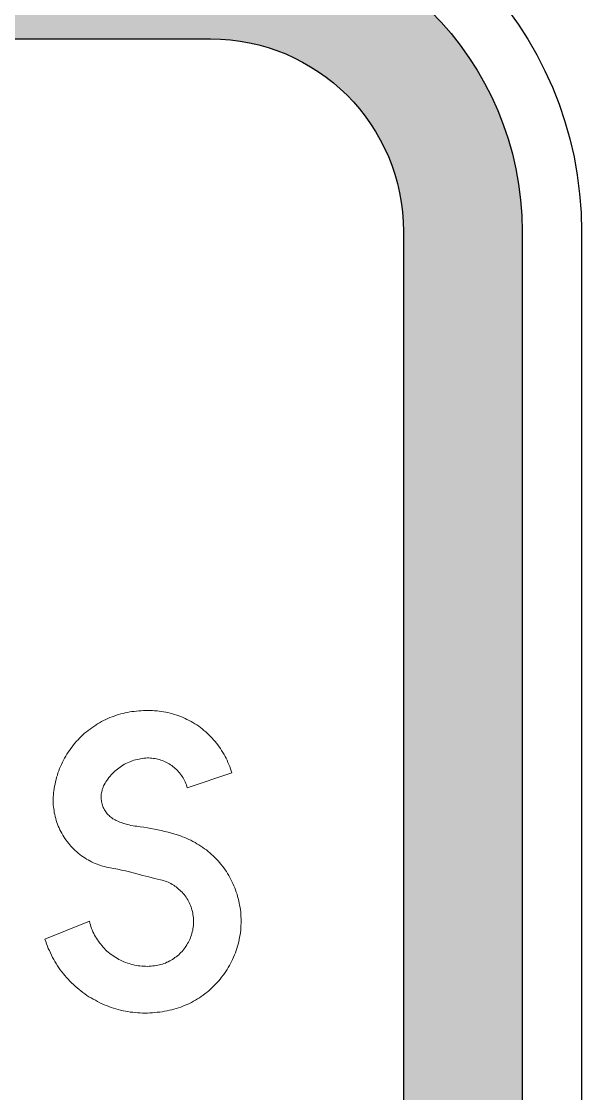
# Model space of a CAD drawing. Extents: x 0 to 752, y 0 to 297.
# Drawn here: x 257.69 to 276.57, y 166.65 to 202.78 of the extents above; entities that cross this region are included whole.
import ezdxf

# ---------------------------------------------------------------- set-up
doc = ezdxf.new("R2010")
doc.units = 0
doc.layers.add('L25', color=1, linetype='CONTINUOUS')
doc.layers.add('L35', color=3, linetype='CONTINUOUS')

msp = doc.modelspace()

# ---------------------------------------------------------------- hatches: boundary and pattern name
at = {"layer": 'L25'}
h = msp.add_hatch(color=256, dxfattribs=at)
edge = h.paths.add_edge_path()
edge.add_line((166.066288, 153.200393), (166.066288, 195.700393))
edge.add_arc((176.566288, 195.700393), 10.5, 90, 180, ccw=False)
edge.add_line((176.566288, 206.200393), (264.066288, 206.200393))
edge.add_arc((264.066288, 195.700393), 10.5, 0, 90, ccw=False)
edge.add_line((274.566288, 195.700393), (274.566288, 153.200393))
edge.add_arc((264.066288, 153.200393), 10.5, -90, 0, ccw=False)
edge.add_line((264.066288, 142.700393), (176.566288, 142.700393))
edge.add_arc((176.566288, 153.200393), 10.5, 180, 270, ccw=False)
edge = h.paths.add_edge_path(flags=16)
edge.add_line((170.066288, 153.200393), (170.066288, 195.700393))
edge.add_arc((176.566288, 195.700393), 6.5, 90, 180, ccw=False)
edge.add_line((176.566288, 202.200393), (264.066288, 202.200393))
edge.add_arc((264.066288, 195.700393), 6.5, 0, 90, ccw=False)
edge.add_line((270.566288, 195.700393), (270.566288, 153.200393))
edge.add_arc((264.066288, 153.200393), 6.5, -90, 0, ccw=False)
edge.add_line((264.066288, 146.700393), (176.566288, 146.700393))
edge.add_arc((176.566288, 153.200393), 6.5, 180, 270, ccw=False)

# ---------------------------------------------------------------- linework, layer by layer
for points in [[(166.066288, 153.200393), (166.066288, 195.700393, -0.414213562), (176.566288, 206.200393), (264.066288, 206.200393, -0.414213562), (274.566288, 195.700393), (274.566288, 153.200393, -0.414213562), (264.066288, 142.700393), (176.566288, 142.700393, -0.414213562)], [(170.066288, 153.200393), (170.066288, 195.700393, -0.414213562), (176.566288, 202.200393), (264.066288, 202.200393, -0.414213562), (270.566288, 195.700393), (270.566288, 153.200393, -0.414213562), (264.066288, 146.700393), (176.566288, 146.700393, -0.414213562)]]:
    msp.add_lwpolyline(points, format="xyb", close=True, dxfattribs=at)
at = {"layer": 'L25', "lineweight": 0}
msp.add_lwpolyline([(263.278833, 176.951281), (264.777527, 177.454132), (264.757807, 177.523151), (264.733157, 177.5971), (264.708508, 177.666119), (264.678928, 177.740067), (264.649349, 177.809086), (264.619769, 177.878105), (264.58526, 177.947124), (264.550751, 178.011213), (264.516241, 178.080231), (264.476802, 178.14432), (264.437363, 178.208409), (264.397923, 178.272498), (264.353554, 178.336587), (264.309185, 178.395746), (264.264816, 178.454905), (264.215516, 178.514064), (264.166217, 178.573223), (264.116918, 178.627452), (264.062689, 178.681681), (264.00846, 178.73591), (263.954231, 178.790139), (263.900002, 178.839438), (263.840843, 178.888737), (263.781684, 178.938037), (263.722525, 178.982406), (263.663366, 179.026775), (263.599277, 179.071144), (263.535188, 179.110584), (263.471099, 179.150023), (263.40701, 179.189462), (263.337992, 179.223972), (263.268973, 179.258481), (263.204884, 179.292991), (263.135865, 179.32257), (263.061916, 179.352149), (262.992898, 179.376799), (262.923879, 179.401449), (262.84993, 179.426098), (262.775981, 179.445818), (262.702033, 179.465538), (262.628084, 179.485257), (262.554135, 179.500047), (262.480186, 179.514837), (262.406238, 179.524696), (262.332289, 179.534556), (262.25834, 179.544416), (262.179462, 179.549346), (262.105513, 179.554276), (262.031564, 179.554276), (261.952686, 179.554276), (261.878737, 179.554276), (261.799858, 179.554276), (261.725909, 179.549346), (261.647031, 179.544416), (261.568152, 179.539486), (261.494203, 179.529626), (261.415325, 179.519767), (261.341376, 179.509907), (261.262497, 179.495117), (261.188549, 179.480327), (261.1146, 179.460608), (261.035721, 179.440888), (260.961773, 179.421168), (260.887824, 179.396519), (260.818805, 179.371869), (260.744856, 179.34722), (260.670908, 179.31764), (260.601889, 179.288061), (260.53287, 179.253551), (260.458921, 179.219042), (260.389903, 179.184532), (260.325814, 179.145093), (260.256795, 179.105654), (260.192706, 179.066214), (260.128617, 179.021845), (260.064528, 178.977476), (260.000439, 178.933107), (259.94128, 178.888737), (259.877191, 178.839438), (259.818032, 178.790139), (259.763803, 178.73591), (259.704644, 178.681681), (259.650415, 178.627452), (259.596186, 178.573223), (259.546887, 178.518994), (259.492658, 178.459835), (259.443359, 178.400676), (259.39899, 178.336587), (259.349691, 178.277428), (259.305321, 178.213339), (259.260952, 178.14925), (259.221513, 178.085161), (259.182073, 178.016143), (259.142634, 177.947124), (259.108125, 177.883035), (259.068685, 177.814016), (259.039106, 177.740067), (259.004597, 177.671049), (258.975017, 177.60203), (258.950367, 177.528081), (258.920788, 177.454132), (258.901068, 177.380184), (258.876419, 177.306235), (258.856699, 177.232286), (258.836979, 177.158337), (258.82219, 177.079459), (258.8074, 177.00551), (258.79261, 176.931561), (258.78275, 176.852683), (258.772891, 176.783664), (258.767961, 176.719575), (258.763031, 176.650556), (258.758101, 176.581537), (258.758101, 176.517449), (258.763031, 176.44843), (258.763031, 176.379411), (258.772891, 176.315322), (258.77782, 176.246303), (258.78768, 176.182214), (258.79754, 176.113196), (258.81233, 176.049107), (258.82712, 175.980088), (258.846839, 175.915999), (258.861629, 175.85191), (258.886279, 175.787821), (258.905998, 175.723732), (258.930648, 175.659643), (258.960227, 175.600484), (258.984877, 175.536396), (259.019386, 175.477237), (259.048966, 175.418078), (259.083475, 175.358919), (259.117985, 175.29976), (259.152494, 175.245531), (259.191933, 175.191301), (259.231373, 175.137072), (259.275742, 175.082843), (259.315181, 175.028614), (259.35955, 174.979315), (259.40885, 174.930016), (259.453219, 174.880717), (259.502518, 174.836348), (259.551817, 174.791978), (259.606046, 174.747609), (259.660275, 174.70324), (259.714504, 174.663801), (259.768733, 174.624361), (259.822962, 174.589852), (259.882121, 174.550413), (259.93635, 174.520833), (259.995509, 174.486324), (260.054668, 174.456744), (260.113827, 174.427165), (260.172986, 174.402515), (260.237075, 174.377866), (260.296234, 174.353216), (260.360323, 174.333496), (260.424412, 174.313777), (260.488501, 174.294057), (260.55259, 174.279267), (260.616679, 174.264478), (260.680768, 174.254618), (260.808945, 174.229968), (260.937123, 174.205319), (261.065301, 174.175739), (261.198409, 174.151089), (261.326586, 174.11658), (261.449834, 174.087001), (261.578012, 174.052491), (261.780139, 173.998262), (261.977335, 173.948963), (262.179462, 173.899664), (262.376658, 173.855295), (262.430887, 173.840505), (262.480186, 173.825715), (262.529486, 173.805995), (262.583715, 173.791206), (262.633014, 173.766556), (262.677383, 173.746836), (262.726682, 173.722187), (262.771051, 173.697537), (262.820351, 173.667958), (262.86472, 173.638378), (262.904159, 173.608799), (262.948528, 173.574289), (262.987968, 173.53978), (263.027407, 173.505271), (263.066846, 173.470761), (263.106286, 173.431322), (263.140795, 173.391883), (263.175304, 173.352443), (263.204884, 173.308074), (263.239393, 173.263705), (263.264043, 173.219336), (263.293622, 173.174966), (263.318272, 173.130597), (263.342921, 173.081298), (263.367571, 173.031999), (263.387291, 172.9827), (263.40701, 172.933401), (263.4218, 172.884101), (263.43659, 172.834802), (263.45138, 172.780573), (263.461239, 172.731274), (263.471099, 172.677045), (263.480959, 172.622816), (263.485889, 172.573517), (263.490819, 172.519288), (263.490819, 172.465059), (263.490819, 172.41083), (263.490819, 172.356601), (263.485889, 172.307301), (263.476029, 172.253072), (263.471099, 172.198843), (263.461239, 172.149544), (263.44645, 172.095315), (263.43659, 172.046016), (263.4218, 171.991787), (263.40208, 171.942488), (263.382361, 171.893189), (263.362641, 171.843889), (263.342921, 171.79459), (263.318272, 171.745291), (263.288692, 171.700922), (263.264043, 171.656553), (263.234463, 171.607253), (263.204884, 171.567814), (263.170374, 171.523445), (263.140795, 171.479076), (263.101356, 171.439636), (263.066846, 171.400197), (263.027407, 171.365688), (262.992898, 171.326248), (262.948528, 171.291739), (262.909089, 171.25723), (262.86472, 171.22765), (262.820351, 171.198071), (262.775981, 171.168491), (262.731612, 171.138912), (262.687243, 171.114262), (262.637944, 171.089612), (262.588645, 171.069893), (262.539345, 171.045243), (262.490046, 171.030453), (262.440747, 171.010734), (262.386518, 170.995944), (262.337219, 170.981154), (262.28299, 170.971294), (262.233691, 170.961435), (262.179462, 170.951575), (262.115373, 170.946645), (262.056214, 170.941715), (261.992125, 170.936785), (261.932966, 170.931855), (261.868877, 170.936785), (261.809718, 170.936785), (261.745629, 170.941715), (261.68154, 170.946645), (261.622381, 170.956505), (261.563222, 170.966365), (261.499133, 170.976224), (261.439974, 170.991014), (261.380815, 171.005804), (261.321656, 171.025524), (261.262497, 171.040313), (261.203338, 171.064963), (261.14418, 171.084683), (261.08995, 171.109332), (261.030791, 171.138912), (260.976562, 171.168491), (260.922333, 171.198071), (260.868104, 171.22765), (260.813875, 171.262159), (260.764576, 171.296669), (260.715277, 171.331178), (260.665978, 171.370618), (260.616679, 171.410057), (260.572309, 171.449496), (260.52794, 171.493865), (260.483571, 171.538235), (260.439202, 171.582604), (260.399762, 171.631903), (260.360323, 171.676272), (260.320884, 171.725571), (260.286374, 171.779801), (260.251865, 171.8291), (260.217356, 171.883329), (260.187776, 171.932628), (260.153267, 171.986857), (260.128617, 172.046016), (260.099038, 172.100245), (260.074388, 172.159404), (260.054668, 172.213633), (260.030019, 172.272792), (260.015229, 172.331951), (259.995509, 172.39111), (259.98072, 172.455199), (258.482026, 171.853749), (258.506675, 171.774871), (258.536255, 171.695992), (258.565834, 171.617113), (258.595414, 171.538235), (258.629923, 171.464286), (258.664432, 171.390337), (258.698942, 171.311459), (258.738381, 171.23751), (258.77782, 171.168491), (258.81726, 171.094542), (258.861629, 171.025524), (258.905998, 170.951575), (258.955297, 170.887486), (258.999667, 170.818467), (259.048966, 170.749448), (259.103195, 170.685359), (259.157424, 170.621271), (259.211653, 170.557182), (259.265882, 170.498023), (259.320111, 170.433934), (259.37927, 170.374775), (259.443359, 170.320546), (259.502518, 170.261387), (259.566607, 170.207158), (259.630696, 170.152929), (259.694785, 170.10363), (259.758873, 170.05433), (259.827892, 170.005031), (259.896911, 169.955732), (259.96593, 169.911363), (260.034949, 169.866994), (260.108897, 169.827554), (260.182846, 169.788115), (260.251865, 169.748676), (260.330744, 169.709236), (260.404692, 169.674727), (260.478641, 169.640218), (260.55752, 169.610638), (260.636398, 169.581059), (260.710347, 169.551479), (260.789226, 169.526829), (260.873034, 169.50218), (260.951913, 169.47753), (261.030791, 169.457811), (261.1146, 169.438091), (261.193479, 169.423301), (261.277287, 169.408512), (261.356166, 169.393722), (261.439974, 169.383862), (261.523783, 169.374002), (261.607591, 169.369072), (261.68647, 169.364142), (261.770279, 169.359212), (261.854087, 169.359212), (261.937896, 169.359212), (262.021704, 169.364142), (262.105513, 169.369072), (262.189321, 169.374002), (262.2682, 169.383862), (262.352009, 169.393722), (262.435817, 169.403582), (262.514696, 169.418371), (262.598504, 169.433161), (262.677383, 169.452881), (262.756262, 169.4726), (262.83021, 169.49232), (262.909089, 169.51204), (262.983038, 169.536689), (263.056986, 169.561339), (263.130935, 169.590918), (263.204884, 169.620498), (263.273903, 169.650077), (263.347851, 169.684587), (263.41687, 169.719096), (263.485889, 169.758535), (263.554908, 169.797975), (263.623927, 169.837414), (263.688015, 169.876853), (263.752104, 169.921223), (263.816193, 169.965592), (263.880282, 170.014891), (263.944371, 170.06419), (264.00353, 170.113489), (264.062689, 170.162788), (264.121848, 170.217018), (264.176077, 170.271247), (264.235236, 170.330406), (264.289465, 170.384635), (264.338764, 170.443794), (264.388063, 170.502953), (264.437363, 170.567041), (264.486662, 170.63113), (264.531031, 170.695219), (264.5754, 170.759308), (264.619769, 170.823397), (264.659209, 170.892416), (264.698648, 170.961435), (264.738087, 171.030453), (264.772597, 171.099472), (264.807106, 171.168491), (264.841616, 171.24244), (264.871195, 171.316389), (264.900775, 171.390337), (264.925424, 171.464286), (264.950074, 171.538235), (264.974723, 171.612183), (264.994443, 171.686132), (265.014163, 171.765011), (265.028952, 171.843889), (265.043742, 171.917838), (265.058532, 171.996717), (265.068392, 172.075595), (265.078251, 172.154474), (265.083181, 172.228423), (265.088111, 172.307301), (265.093041, 172.38125), (265.093041, 172.460129), (265.093041, 172.534077), (265.088111, 172.612956), (265.083181, 172.686905), (265.078251, 172.765783), (265.068392, 172.839732), (265.058532, 172.918611), (265.043742, 172.99256), (265.028952, 173.066508), (265.014163, 173.145387), (264.994443, 173.219336), (264.974723, 173.293284), (264.955004, 173.367233), (264.930354, 173.436252), (264.905704, 173.510201), (264.876125, 173.584149), (264.846545, 173.653168), (264.816966, 173.722187), (264.782457, 173.791206), (264.747947, 173.860225), (264.713438, 173.929243), (264.673998, 173.993332), (264.634559, 174.062351), (264.59512, 174.12644), (264.550751, 174.190529), (264.506381, 174.249688), (264.462012, 174.313777), (264.412713, 174.372936), (264.363414, 174.432095), (264.314115, 174.491254), (264.259886, 174.545483), (264.210586, 174.599712), (264.156357, 174.653941), (264.097198, 174.70817), (264.042969, 174.757469), (263.98381, 174.806768), (263.924651, 174.856067), (263.860563, 174.900437), (263.801404, 174.944806), (263.737315, 174.989175), (263.673226, 175.028614), (263.604207, 175.068054), (263.540118, 175.107493), (263.471099, 175.146932), (263.40208, 175.181442), (263.333062, 175.211021), (263.264043, 175.245531), (263.195024, 175.27511), (263.121075, 175.30469), (263.052056, 175.329339), (262.978108, 175.353989), (262.86472, 175.388498), (262.751332, 175.423007), (262.633014, 175.452587), (262.519626, 175.482166), (262.401308, 175.511746), (262.28792, 175.536396), (262.169602, 175.561045), (262.051284, 175.580765), (261.932966, 175.600484), (261.814648, 175.620204), (261.69633, 175.639924), (261.578012, 175.654713), (261.513923, 175.659643), (261.449834, 175.674433), (261.380815, 175.684293), (261.316727, 175.699083), (261.252638, 175.713872), (261.188549, 175.733592), (261.12446, 175.753312), (261.065301, 175.777961), (261.001212, 175.797681), (260.942053, 175.82726), (260.877964, 175.85191), (260.843455, 175.87163), (260.804015, 175.891349), (260.769506, 175.911069), (260.734997, 175.935719), (260.700487, 175.960368), (260.670908, 175.989948), (260.641328, 176.014597), (260.611749, 176.044177), (260.582169, 176.078686), (260.55752, 176.108266), (260.53287, 176.142775), (260.508221, 176.177284), (260.488501, 176.211794), (260.468781, 176.251233), (260.449062, 176.290672), (260.434272, 176.325182), (260.419482, 176.364621), (260.409622, 176.40406), (260.399762, 176.44843), (260.389903, 176.487869), (260.384973, 176.527308), (260.380043, 176.571678), (260.375113, 176.611117), (260.375113, 176.655486), (260.375113, 176.694925), (260.380043, 176.734365), (260.384973, 176.778734), (260.394832, 176.818173), (260.404692, 176.857613), (260.414552, 176.897052), (260.429342, 176.936491), (260.444132, 176.975931), (260.458921, 177.01537), (260.478641, 177.054809), (260.508221, 177.104108), (260.5378, 177.153408), (260.567379, 177.202707), (260.601889, 177.247076), (260.636398, 177.296375), (260.675838, 177.340744), (260.710347, 177.385114), (260.749786, 177.424553), (260.789226, 177.468922), (260.833595, 177.508361), (260.877964, 177.547801), (260.922333, 177.58231), (260.966703, 177.61682), (261.016002, 177.651329), (261.060371, 177.685838), (261.10967, 177.715418), (261.163899, 177.744997), (261.213198, 177.769647), (261.267427, 177.794296), (261.316727, 177.818946), (261.370956, 177.843596), (261.425185, 177.863315), (261.479414, 177.878105), (261.538573, 177.897825), (261.592802, 177.907684), (261.651961, 177.922474), (261.70619, 177.932334), (261.765349, 177.942194), (261.819578, 177.947124), (261.878737, 177.952054), (261.932966, 177.956984), (261.982265, 177.956984), (262.036494, 177.952054), (262.085793, 177.947124), (262.135092, 177.942194), (262.189321, 177.937264), (262.238621, 177.927404), (262.28792, 177.917544), (262.337219, 177.902755), (262.386518, 177.887965), (262.435817, 177.868245), (262.485116, 177.848525), (262.534415, 177.828806), (262.578785, 177.809086), (262.623154, 177.784437), (262.667523, 177.759787), (262.711892, 177.730208), (262.756262, 177.700628), (262.795701, 177.671049), (262.83514, 177.636539), (262.87458, 177.60203), (262.914019, 177.56752), (262.948528, 177.533011), (262.987968, 177.493572), (263.017547, 177.454132), (263.052056, 177.414693), (263.081636, 177.370324), (263.111215, 177.330884), (263.135865, 177.286515), (263.160515, 177.242146), (263.185164, 177.192847), (263.209814, 177.148478), (263.229533, 177.099178), (263.249253, 177.049879), (263.264043, 177.00058)], close=True, dxfattribs=at)
at = {"layer": 'L35'}
msp.add_lwpolyline([(164.066288, 153.200393), (164.066288, 195.700393, -0.414213562), (176.566288, 208.200393), (264.066288, 208.200393, -0.414213562), (276.566288, 195.700393), (276.566288, 153.200393, -0.414213562), (264.066288, 140.700393), (176.566288, 140.700393, -0.414213562)], format="xyb", close=True, dxfattribs=at)

doc.saveas('drawing.dxf')
